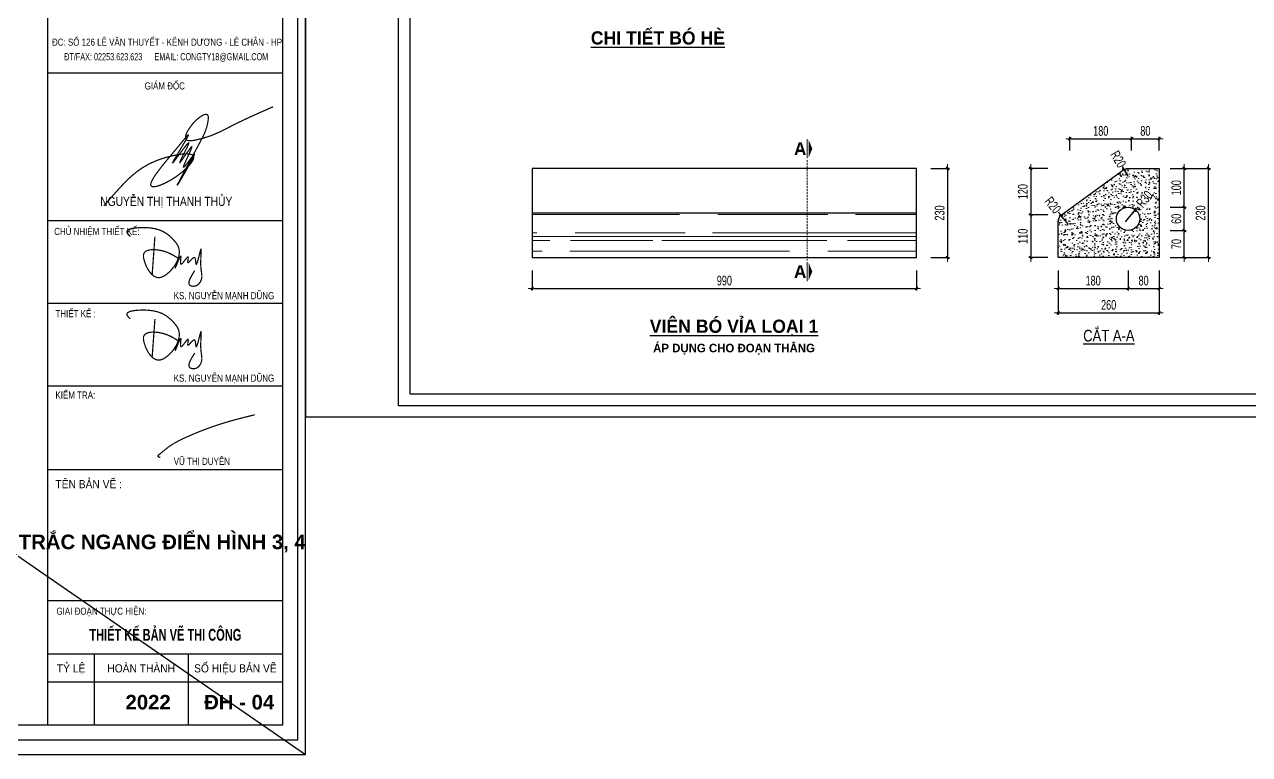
# Model space of a CAD drawing. Header units: millimetres. Extents: x -102634 to -64833, y 11643 to 27305.
# Drawn here: x -83082 to -76770, y 19767 to 23529 of the extents above; entities that cross this region are included whole.
import ezdxf
from ezdxf.enums import TextEntityAlignment as Align

# ---------------------------------------------------------------- set-up
doc = ezdxf.new("R2010")
doc.units = ezdxf.units.MM
doc.header["$MEASUREMENT"] = 0
doc.linetypes.add('HIDDEN', pattern=[0.375, 0.25, -0.125])
for name, color, linetype in [('BT7-THAY', 7, 'Continuous'), ('ENTTNTHIETKE1', 2, 'Continuous'), ('GHICHU', 7, 'Continuous'), ('KHUNGTEN', 5, 'Continuous'), ('T.bao', 6, 'Continuous'), ('thep', 2, 'Continuous'), ('TXT', 5, 'Continuous')]:
    doc.layers.add(name, color=color, linetype=linetype)
for name, color, linetype, lineweight in [('ISO', 153, 'Continuous', 13), ('LC Dim', 8, 'Continuous', 18), ('LC Hatch', 252, 'Continuous', 9), ('LC ISO', 153, 'Continuous', 13), ('LC Khac', 4, 'Continuous', 9), ('LC MANH DUT', 35, 'HIDDEN', 5), ('LC Net dam 1', 30, 'Continuous', 30), ('LC Net manh', 239, 'Continuous', 5), ('LC Text2', 7, 'Continuous', 25), ('net thay', 2, 'Continuous', 25)]:
    doc.layers.add(name, color=color, linetype=linetype, lineweight=lineweight)
doc.layers.add('KCS_Plotter', color=11, linetype='Continuous', plot=False)
doc.styles.add('HOATBIF', font='hoatbif.shx', dxfattribs={"width": 0.7})
doc.styles.add('LC 1', font='')
doc.styles.add('style1', font='')
doc.styles.add('T2', font='', dxfattribs={"width": 0.8})
doc.styles.add('THANG2', font='')
doc.styles.add('VnAvantH-B', font='')
doc.styles.get('LC 1').set_extended_font_data('.VnAvantH', bold=True)
doc.styles.get('style1').set_extended_font_data('.VnAvantH')
doc.styles.get('T2').set_extended_font_data('.VnArialH')
doc.styles.get('THANG2').set_extended_font_data('.VnHelvetInsH', bold=True)
doc.styles.get('VnAvantH-B').set_extended_font_data('.VnAvantH', bold=True)
doc.dimstyles.new('1-100(1-25)', dxfattribs={"dimscale": 25, "dimtxt": 2.5, "dimasz": 0.35, "dimexe": 0.5, "dimexo": 0, "dimgap": 0.8, "dimtad": 1, "dimdec": 0, "dimzin": 0, "dimdsep": 46, "dimtxsty": 'HOATBIF', "dimblk1": 'DOT', "dimblk2": 'DOT', "dimsah": 1, "dimcen": -1, "dimdle": 1, "dimclrd": 256, "dimclre": 256, "dimclrt": 4, "dimadec": 3, "dimazin": 2, "dimtfac": 0.333333, "dimtdec": 0, "dimtix": 1, "dimtmove": 2, "dimatfit": 3, "dimldrblk": 'DOT', "dimfxl": 1, "dimtvp": 0.833333, "dimtolj": 1, "dimtzin": 0, "dimarcsym": 0})

# ---------------------------------------------------------------- blocks, each defined once
blk = doc.blocks.new('DOT')
at = {"layer": 'LC Dim'}
blk.add_line((-3, 0), (3, 0), dxfattribs=at)
at = {"layer": 'LC Dim', "color": 4}
blk.add_line((-1, -1), (1, 1), dxfattribs=at)
blk.add_lwpolyline([(0.5, 1), (-1, -0.5), (-0.5, -1), (1, 0.5)], close=True, dxfattribs=at)
blk = doc.blocks.new('*D30')
at = {"layer": 'Defpoints', "color": 0, "transparency": 16777216}
for p in [(-78411.3, 22787.4), (-78411.3, 22327.5), (-78325.4, 22327.5)]:
    blk.add_point(p, dxfattribs=at)
at = {"layer": 'LC Dim', "lineweight": -2, "transparency": 16777216}
for p, q in [((-78411.3, 22787.4), (-78315.4, 22787.4)), ((-78325.4, 22780.4), (-78325.4, 22334.5)), ((-78411.3, 22327.5), (-78315.4, 22327.5))]:
    blk.add_line(p, q, dxfattribs=at)
at = {"layer": 'LC Dim', "lineweight": -2, "transparency": 16777216, "xscale": 7, "yscale": 7, "zscale": 7}
for p, rotation in [((-78325.4, 22787.4), 90), ((-78325.4, 22327.5), 270)]:
    blk.add_blockref('DOT', p, dxfattribs=dict(at, rotation=rotation))
at = {"layer": 'LC Dim', "color": 4, "transparency": 16777216, "insert": (-78366.4, 22557.4), "char_height": 50, "attachment_point": 5, "rotation": 90, "style": 'HOATBIF'}
blk.add_mtext('\\A1;230', dxfattribs=at)
blk = doc.blocks.new('_Dot')
at = {"color": 0, "linetype": 'ByBlock', "lineweight": -2}
blk.add_line((-0.5, 0), (-1, 0), dxfattribs=at)
at = {"color": 0, "linetype": 'ByBlock', "const_width": 0.5}
blk.add_lwpolyline([(-0.25, 0, 1), (0.25, 0, 1)], format="xyb", close=True, dxfattribs=at)
blk = doc.blocks.new('*D31')
at = {"layer": 'Defpoints', "color": 0, "transparency": 16777216}
for p in [(-80465.7, 22260.6), (-78485.7, 22260.6), (-78485.7, 22167.8)]:
    blk.add_point(p, dxfattribs=at)
at = {"layer": 'LC Dim', "lineweight": -2, "transparency": 16777216}
for p, q in [((-80465.7, 22260.6), (-80465.7, 22157.8)), ((-78485.7, 22260.6), (-78485.7, 22157.8)), ((-80458.7, 22167.8), (-78492.7, 22167.8))]:
    blk.add_line(p, q, dxfattribs=at)
at = {"layer": 'LC Dim', "lineweight": -2, "transparency": 16777216, "xscale": 7, "yscale": 7, "zscale": 7, "rotation": 180}
blk.add_blockref('DOT', (-80465.7, 22167.8), dxfattribs=at)
at = {"layer": 'LC Dim', "lineweight": -2, "transparency": 16777216, "xscale": 7, "yscale": 7, "zscale": 7}
blk.add_blockref('DOT', (-78485.7, 22167.8), dxfattribs=at)
at = {"layer": 'LC Dim', "color": 4, "transparency": 16777216, "insert": (-79475.7, 22208.8), "char_height": 50, "attachment_point": 5, "style": 'HOATBIF'}
blk.add_mtext('\\A1;990', dxfattribs=at)
blk = doc.blocks.new('*D32')
at = {"layer": 'Defpoints', "color": 0, "transparency": 16777216}
for p in [(-77377.3, 22939), (-77695.7, 22879.2), (-77377.3, 22879.2)]:
    blk.add_point(p, dxfattribs=at)
at = {"layer": 'LC Dim', "lineweight": -2, "transparency": 16777216}
for p, q in [((-77695.7, 22879.2), (-77695.7, 22949)), ((-77688.7, 22939), (-77384.3, 22939)), ((-77377.3, 22879.2), (-77377.3, 22949))]:
    blk.add_line(p, q, dxfattribs=at)
at = {"layer": 'LC Dim', "lineweight": -2, "transparency": 16777216, "xscale": 7, "yscale": 7, "zscale": 7, "rotation": 180}
blk.add_blockref('DOT', (-77695.7, 22939), dxfattribs=at)
at = {"layer": 'LC Dim', "lineweight": -2, "transparency": 16777216, "xscale": 7, "yscale": 7, "zscale": 7}
blk.add_blockref('DOT', (-77377.3, 22939), dxfattribs=at)
at = {"layer": 'LC Dim', "color": 4, "transparency": 16777216, "insert": (-77536.5, 22980), "char_height": 50, "attachment_point": 5, "style": 'HOATBIF'}
blk.add_mtext('\\A1;180', dxfattribs=at)
blk = doc.blocks.new('*D33')
at = {"layer": 'Defpoints', "color": 0, "transparency": 16777216}
for p in [(-77235.8, 22939), (-77377.3, 22879.2), (-77235.8, 22879.2)]:
    blk.add_point(p, dxfattribs=at)
at = {"layer": 'LC Dim', "lineweight": -2, "transparency": 16777216}
for p, q in [((-77377.3, 22879.2), (-77377.3, 22949)), ((-77370.3, 22939), (-77242.8, 22939)), ((-77235.8, 22879.2), (-77235.8, 22949))]:
    blk.add_line(p, q, dxfattribs=at)
at = {"layer": 'LC Dim', "lineweight": -2, "transparency": 16777216, "xscale": 7, "yscale": 7, "zscale": 7, "rotation": 180}
blk.add_blockref('DOT', (-77377.3, 22939), dxfattribs=at)
at = {"layer": 'LC Dim', "lineweight": -2, "transparency": 16777216, "xscale": 7, "yscale": 7, "zscale": 7}
blk.add_blockref('DOT', (-77235.8, 22939), dxfattribs=at)
at = {"layer": 'LC Dim', "color": 4, "transparency": 16777216, "insert": (-77306.6, 22980), "char_height": 50, "attachment_point": 5, "style": 'HOATBIF'}
blk.add_mtext('\\A1;80', dxfattribs=at)
blk = doc.blocks.new('*D34')
at = {"layer": 'Defpoints', "color": 0, "transparency": 16777216}
for p in [(-77755.8, 22260.5), (-77395.8, 22260.5), (-77395.8, 22167.7)]:
    blk.add_point(p, dxfattribs=at)
at = {"layer": 'LC Dim', "lineweight": -2, "transparency": 16777216}
for p, q in [((-77755.8, 22260.5), (-77755.8, 22157.7)), ((-77395.8, 22260.5), (-77395.8, 22157.7)), ((-77748.8, 22167.7), (-77402.8, 22167.7))]:
    blk.add_line(p, q, dxfattribs=at)
at = {"layer": 'LC Dim', "lineweight": -2, "transparency": 16777216, "xscale": 7, "yscale": 7, "zscale": 7, "rotation": 180}
blk.add_blockref('DOT', (-77755.8, 22167.7), dxfattribs=at)
at = {"layer": 'LC Dim', "lineweight": -2, "transparency": 16777216, "xscale": 7, "yscale": 7, "zscale": 7}
blk.add_blockref('DOT', (-77395.8, 22167.7), dxfattribs=at)
at = {"layer": 'LC Dim', "color": 4, "transparency": 16777216, "insert": (-77575.8, 22208.7), "char_height": 50, "attachment_point": 5, "style": 'HOATBIF'}
blk.add_mtext('\\A1;180', dxfattribs=at)
blk = doc.blocks.new('*D35')
at = {"layer": 'Defpoints', "color": 0, "transparency": 16777216}
for p in [(-77395.8, 22260.5), (-77235.8, 22260.5), (-77235.8, 22167.7)]:
    blk.add_point(p, dxfattribs=at)
at = {"layer": 'LC Dim', "lineweight": -2, "transparency": 16777216}
for p, q in [((-77395.8, 22260.5), (-77395.8, 22157.7)), ((-77235.8, 22260.5), (-77235.8, 22157.7)), ((-77388.8, 22167.7), (-77242.8, 22167.7))]:
    blk.add_line(p, q, dxfattribs=at)
at = {"layer": 'LC Dim', "lineweight": -2, "transparency": 16777216, "xscale": 7, "yscale": 7, "zscale": 7, "rotation": 180}
blk.add_blockref('DOT', (-77395.8, 22167.7), dxfattribs=at)
at = {"layer": 'LC Dim', "lineweight": -2, "transparency": 16777216, "xscale": 7, "yscale": 7, "zscale": 7}
blk.add_blockref('DOT', (-77235.8, 22167.7), dxfattribs=at)
at = {"layer": 'LC Dim', "color": 4, "transparency": 16777216, "insert": (-77315.8, 22208.7), "char_height": 50, "attachment_point": 5, "style": 'HOATBIF'}
blk.add_mtext('\\A1;80', dxfattribs=at)
blk = doc.blocks.new('*D36')
at = {"layer": 'Defpoints', "color": 0, "transparency": 16777216}
for p in [(-77755.8, 22260.5), (-77235.8, 22260.5), (-77235.8, 22042.7)]:
    blk.add_point(p, dxfattribs=at)
at = {"layer": 'LC Dim', "lineweight": -2, "transparency": 16777216}
for p, q in [((-77755.8, 22260.5), (-77755.8, 22032.7)), ((-77235.8, 22260.5), (-77235.8, 22032.7)), ((-77748.8, 22042.7), (-77242.8, 22042.7))]:
    blk.add_line(p, q, dxfattribs=at)
at = {"layer": 'LC Dim', "lineweight": -2, "transparency": 16777216, "xscale": 7, "yscale": 7, "zscale": 7, "rotation": 180}
blk.add_blockref('DOT', (-77755.8, 22042.7), dxfattribs=at)
at = {"layer": 'LC Dim', "lineweight": -2, "transparency": 16777216, "xscale": 7, "yscale": 7, "zscale": 7}
blk.add_blockref('DOT', (-77235.8, 22042.7), dxfattribs=at)
at = {"layer": 'LC Dim', "color": 4, "transparency": 16777216, "insert": (-77495.8, 22083.7), "char_height": 50, "attachment_point": 5, "style": 'HOATBIF'}
blk.add_mtext('\\A1;260', dxfattribs=at)
blk = doc.blocks.new('*D22')
at = {"layer": 'Defpoints', "color": 0, "transparency": 16777216}
for p in [(-77809.4, 22787.4), (-77897, 22547.4), (-77809.4, 22547.4)]:
    blk.add_point(p, dxfattribs=at)
at = {"layer": 'LC Dim', "lineweight": -2, "transparency": 16777216}
for p, q in [((-77809.4, 22787.4), (-77907, 22787.4)), ((-77897, 22780.4), (-77897, 22554.4)), ((-77809.4, 22547.4), (-77907, 22547.4))]:
    blk.add_line(p, q, dxfattribs=at)
at = {"layer": 'LC Dim', "lineweight": -2, "transparency": 16777216, "xscale": 7, "yscale": 7, "zscale": 7}
for p, rotation in [((-77897, 22787.4), 90), ((-77897, 22547.4), 270)]:
    blk.add_blockref('DOT', p, dxfattribs=dict(at, rotation=rotation))
at = {"layer": 'LC Dim', "color": 4, "transparency": 16777216, "insert": (-77938, 22667.4), "char_height": 50, "attachment_point": 5, "rotation": 90, "style": 'HOATBIF'}
blk.add_mtext('\\A1;120', dxfattribs=at)
blk = doc.blocks.new('*D23')
at = {"layer": 'Defpoints', "color": 0, "transparency": 16777216}
for p in [(-77809.4, 22547.4), (-77897, 22327.4), (-77809.4, 22327.4)]:
    blk.add_point(p, dxfattribs=at)
at = {"layer": 'LC Dim', "lineweight": -2, "transparency": 16777216}
for p, q in [((-77809.4, 22547.4), (-77907, 22547.4)), ((-77897, 22540.4), (-77897, 22334.4)), ((-77809.4, 22327.4), (-77907, 22327.4))]:
    blk.add_line(p, q, dxfattribs=at)
at = {"layer": 'LC Dim', "lineweight": -2, "transparency": 16777216, "xscale": 7, "yscale": 7, "zscale": 7}
for p, rotation in [((-77897, 22547.4), 90), ((-77897, 22327.4), 270)]:
    blk.add_blockref('DOT', p, dxfattribs=dict(at, rotation=rotation))
at = {"layer": 'LC Dim', "color": 4, "transparency": 16777216, "insert": (-77938, 22437.4), "char_height": 50, "attachment_point": 5, "rotation": 90, "style": 'HOATBIF'}
blk.add_mtext('\\A1;110', dxfattribs=at)
blk = doc.blocks.new('*D24')
at = {"layer": 'Defpoints', "color": 0, "transparency": 16777216}
for p in [(-77740.9, 22545.3), (-77715.8, 22514.1)]:
    blk.add_point(p, dxfattribs=at)
at = {"layer": 'LC Dim', "lineweight": -2, "transparency": 16777216}
blk.add_line((-77703.2, 22498.6), (-77736.5, 22539.8), dxfattribs=at)
at = {"layer": 'LC Dim', "lineweight": -2, "transparency": 16777216, "xscale": 7, "yscale": 7, "zscale": 7, "rotation": 128.8420256462776}
blk.add_blockref('DOT', (-77740.9, 22545.3), dxfattribs=at)
at = {"layer": 'LC Dim', "color": 4, "transparency": 16777216, "insert": (-77783.2, 22597.9), "char_height": 50, "attachment_point": 5, "rotation": 308.84203, "style": 'HOATBIF'}
blk.add_mtext('\\A1;R20', dxfattribs=at)
blk = doc.blocks.new('*D25')
at = {"layer": 'Defpoints', "color": 0, "transparency": 16777216}
for p in [(-77415.9, 22782), (-77395.9, 22747.4)]:
    blk.add_point(p, dxfattribs=at)
at = {"layer": 'LC Dim', "lineweight": -2, "transparency": 16777216}
for p, q in [((-77419.4, 22788.1), (-77422.9, 22794.2)), ((-77395.9, 22747.4), (-77415.9, 22782))]:
    blk.add_line(p, q, dxfattribs=at)
at = {"layer": 'LC Dim', "lineweight": -2, "transparency": 16777216, "xscale": 7, "yscale": 7, "zscale": 7, "rotation": 300.0361721300335}
blk.add_blockref('DOT', (-77415.9, 22782), dxfattribs=at)
at = {"layer": 'LC Dim', "color": 4, "transparency": 16777216, "insert": (-77446.3, 22834.6), "char_height": 50, "attachment_point": 5, "rotation": 300.03617, "style": 'HOATBIF'}
blk.add_mtext('\\A1;R20', dxfattribs=at)
blk = doc.blocks.new('*D26')
at = {"layer": 'Defpoints', "color": 0, "transparency": 16777216}
for p in [(-77178.9, 22467.4), (-77106, 22467.4), (-77178.9, 22327.4)]:
    blk.add_point(p, dxfattribs=at)
at = {"layer": 'LC Dim', "lineweight": -2, "transparency": 16777216}
for p, q in [((-77178.9, 22467.4), (-77096, 22467.4)), ((-77106, 22334.4), (-77106, 22460.4)), ((-77178.9, 22327.4), (-77096, 22327.4))]:
    blk.add_line(p, q, dxfattribs=at)
at = {"layer": 'LC Dim', "lineweight": -2, "transparency": 16777216, "xscale": 7, "yscale": 7, "zscale": 7}
for p, rotation in [((-77106, 22467.4), 90), ((-77106, 22327.4), 270)]:
    blk.add_blockref('DOT', p, dxfattribs=dict(at, rotation=rotation))
at = {"layer": 'LC Dim', "color": 4, "transparency": 16777216, "insert": (-77147, 22397.4), "char_height": 50, "attachment_point": 5, "rotation": 90, "style": 'HOATBIF'}
blk.add_mtext('\\A1;70', dxfattribs=at)
blk = doc.blocks.new('*D27')
at = {"layer": 'Defpoints', "color": 0, "transparency": 16777216}
for p in [(-77178.9, 22587.4), (-77106, 22587.4), (-77178.9, 22467.4)]:
    blk.add_point(p, dxfattribs=at)
at = {"layer": 'LC Dim', "lineweight": -2, "transparency": 16777216}
for p, q in [((-77178.9, 22587.4), (-77096, 22587.4)), ((-77106, 22474.4), (-77106, 22580.4)), ((-77178.9, 22467.4), (-77096, 22467.4))]:
    blk.add_line(p, q, dxfattribs=at)
at = {"layer": 'LC Dim', "lineweight": -2, "transparency": 16777216, "xscale": 7, "yscale": 7, "zscale": 7}
for p, rotation in [((-77106, 22587.4), 90), ((-77106, 22467.4), 270)]:
    blk.add_blockref('DOT', p, dxfattribs=dict(at, rotation=rotation))
at = {"layer": 'LC Dim', "color": 4, "transparency": 16777216, "insert": (-77147, 22527.4), "char_height": 50, "attachment_point": 5, "rotation": 90, "style": 'HOATBIF'}
blk.add_mtext('\\A1;60', dxfattribs=at)
blk = doc.blocks.new('*D28')
at = {"layer": 'Defpoints', "color": 0, "transparency": 16777216}
for p in [(-77178.9, 22787.4), (-77106, 22787.4), (-77178.9, 22587.4)]:
    blk.add_point(p, dxfattribs=at)
at = {"layer": 'LC Dim', "lineweight": -2, "transparency": 16777216}
for p, q in [((-77178.9, 22787.4), (-77096, 22787.4)), ((-77106, 22594.4), (-77106, 22780.4)), ((-77178.9, 22587.4), (-77096, 22587.4))]:
    blk.add_line(p, q, dxfattribs=at)
at = {"layer": 'LC Dim', "lineweight": -2, "transparency": 16777216, "xscale": 7, "yscale": 7, "zscale": 7}
for p, rotation in [((-77106, 22787.4), 90), ((-77106, 22587.4), 270)]:
    blk.add_blockref('DOT', p, dxfattribs=dict(at, rotation=rotation))
at = {"layer": 'LC Dim', "color": 4, "transparency": 16777216, "insert": (-77147, 22687.4), "char_height": 50, "attachment_point": 5, "rotation": 90, "style": 'HOATBIF'}
blk.add_mtext('\\A1;100', dxfattribs=at)
blk = doc.blocks.new('*D29')
at = {"layer": 'Defpoints', "color": 0, "transparency": 16777216}
for p in [(-77357.4, 22573.5), (-77395.8, 22527.4)]:
    blk.add_point(p, dxfattribs=at)
at = {"layer": 'LC Dim', "lineweight": -2, "transparency": 16777216}
blk.add_line((-77408.6, 22512), (-77361.9, 22568.2), dxfattribs=at)
at = {"layer": 'LC Dim', "lineweight": -2, "transparency": 16777216, "xscale": 7.000000000000001, "yscale": 7.000000000000001, "zscale": 7.000000000000001, "rotation": 50.24277308274924}
blk.add_blockref('DOT', (-77357.4, 22573.5), dxfattribs=at)
at = {"layer": 'LC Dim', "color": 4, "transparency": 16777216, "insert": (-77311.3, 22629), "char_height": 50, "attachment_point": 5, "rotation": 50.24277, "style": 'HOATBIF'}
blk.add_mtext('\\A1;R30', dxfattribs=at)
blk = doc.blocks.new('*D37')
at = {"layer": 'Defpoints', "color": 0, "transparency": 16777216}
for p in [(-77178.9, 22787.4), (-76981, 22787.4), (-77178.9, 22327.4)]:
    blk.add_point(p, dxfattribs=at)
at = {"layer": 'LC Dim', "lineweight": -2, "transparency": 16777216}
for p, q in [((-77178.9, 22787.4), (-76971, 22787.4)), ((-76981, 22334.4), (-76981, 22780.4)), ((-77178.9, 22327.4), (-76971, 22327.4))]:
    blk.add_line(p, q, dxfattribs=at)
at = {"layer": 'LC Dim', "lineweight": -2, "transparency": 16777216, "xscale": 7, "yscale": 7, "zscale": 7}
for p, rotation in [((-76981, 22787.4), 90), ((-76981, 22327.4), 270)]:
    blk.add_blockref('DOT', p, dxfattribs=dict(at, rotation=rotation))
at = {"layer": 'LC Dim', "color": 4, "transparency": 16777216, "insert": (-77022, 22557.4), "char_height": 50, "attachment_point": 5, "rotation": 90, "style": 'HOATBIF'}
blk.add_mtext('\\A1;230', dxfattribs=at)
blk = doc.blocks.new('*U38')
at = {"layer": 'LC Khac', "color": 1, "ltscale": 2}
for p, q in [((0, 485), (0, 0)), ((0, -2681), (0, -3166))]:
    blk.add_line(p, q, dxfattribs=at)
for points in [[(134, 243, 0, 471, 0), (37, 243, 275, 275, 0)], [(134, -2923, 0, 471, 0), (37, -2923, 275, 275, 0)]]:
    blk.add_lwpolyline(points, format="xyseb", dxfattribs=at)
at = {"layer": 'LC MANH DUT', "ltscale": 200}
blk.add_line((0, -49), (0, -2637), dxfattribs=at)
at = {"ltscale": 2, "style": 'LC 1'}
for p in [(-179, 243), (-179, -2923)]:
    blk.add_attdef('LC', text='', height=330, dxfattribs=at).set_placement(p, align=Align.MIDDLE_CENTER)
blk = doc.blocks.new('chu ki Miss Duyen')
at = {"layer": 'ISO', "ltscale": 2, "const_width": 40}
blk.add_lwpolyline([(843, 225), (838, 225), (836, 225), (834, 225), (832, 225), (830, 226), (828, 226), (827, 226), (826, 226), (825, 226), (824, 226), (823, 226), (821, 226), (820, 227), (819, 227), (818, 227), (817, 227), (816, 227), (815, 227), (814, 227), (813, 228), (812, 228), (810, 228), (809, 228), (808, 228), (807, 229), (806, 229), (805, 229), (804, 229), (803, 230), (801, 230), (800, 230), (799, 230), (798, 231), (797, 231), (795, 231), (794, 232), (793, 232), (792, 232), (791, 233), (789, 233), (788, 233), (787, 234), (786, 234), (785, 235), (783, 235), (782, 235), (781, 236), (780, 236), (779, 237), (778, 237), (777, 238), (776, 238), (776, 238), (775, 238), (775, 239), (774, 239), (774, 239), (773, 239), (773, 240), (772, 240), (771, 240), (771, 240), (770, 241), (770, 241), (769, 241), (769, 242), (768, 242), (768, 242), (767, 242), (767, 243), (766, 243), (766, 243), (765, 244), (765, 244), (765, 244), (764, 245), (764, 245), (763, 245), (763, 246), (762, 246), (762, 246), (762, 247), (761, 247), (761, 247), (760, 248), (760, 248), (760, 248), (759, 249), (759, 249), (759, 249), (758, 250), (758, 250), (758, 250), (758, 251), (757, 251), (757, 251), (757, 252), (756, 252), (756, 253), (756, 253), (756, 253), (756, 254), (755, 254), (755, 255), (755, 255), (755, 255), (755, 256), (755, 256), (754, 257), (754, 257), (754, 257), (754, 258), (754, 258), (754, 259), (754, 259), (754, 260), (754, 260), (754, 260), (754, 261), (754, 261), (754, 262), (754, 262), (754, 263), (754, 263), (754, 263), (754, 264), (754, 264), (754, 265), (754, 265), (754, 266), (754, 266), (754, 267), (754, 267), (755, 268), (755, 268), (755, 269), (755, 269), (755, 270), (755, 270), (755, 270), (756, 271), (756, 271), (756, 272), (756, 272), (756, 273), (757, 273), (757, 274), (757, 274), (757, 275), (758, 275), (758, 276), (758, 276), (758, 277), (759, 277), (759, 278), (759, 278), (759, 279), (760, 279), (760, 280), (760, 280), (761, 281), (761, 281), (761, 282), (762, 282), (762, 283), (762, 283), (763, 284), (763, 284), (763, 285), (764, 285), (764, 286), (764, 286), (765, 287), (766, 288), (767, 289), (767, 290), (768, 291), (769, 293), (770, 294), (771, 295), (771, 296), (772, 297), (773, 298), (774, 299), (775, 300), (776, 301), (777, 302), (778, 303), (778, 304), (780, 306), (781, 307), (782, 308), (783, 309), (784, 310), (785, 311), (786, 312), (786, 312), (787, 313), (788, 314), (789, 315), (790, 316), (791, 317), (792, 318), (792, 319), (793, 320), (794, 321), (795, 322), (796, 323), (797, 324), (797, 324), (798, 325), (799, 326), (800, 327), (801, 328), (801, 329), (802, 330), (803, 330), (804, 331), (805, 332), (805, 333), (806, 334), (807, 335), (808, 336), (808, 336), (809, 337), (810, 338), (811, 339), (811, 340), (812, 340), (813, 341), (814, 343), (816, 344), (817, 346), (819, 348), (820, 349), (822, 351), (823, 352), (824, 354), (826, 355), (827, 357), (829, 358), (830, 360), (831, 361), (834, 364), (840, 370), (842, 372), (845, 376), (848, 379), (851, 382), (853, 386), (856, 389), (859, 392), (862, 395), (865, 398), (867, 401), (870, 404), (873, 407), (876, 411), (879, 414), (882, 417), (885, 420), (887, 423), (890, 427), (893, 430), (896, 433), (899, 436), (902, 440), (905, 443), (908, 446), (911, 449), (914, 453), (917, 456), (920, 459), (923, 462), (926, 466), (928, 469), (931, 472), (934, 476), (937, 479), (940, 482), (943, 486), (946, 489), (949, 492), (953, 495), (956, 499), (959, 502), (962, 505), (965, 509), (968, 512), (971, 515), (974, 519), (977, 522), (980, 525), (983, 529), (986, 532), (989, 535), (992, 538), (996, 542), (999, 545), (1002, 548), (1005, 552), (1008, 555), (1011, 558), (1014, 561), (1017, 565), (1021, 568), (1024, 571), (1027, 574), (1030, 578), (1033, 581), (1036, 584), (1040, 587), (1043, 591), (1046, 594), (1049, 596), (1052, 600), (1056, 603), (1059, 606), (1062, 610), (1065, 613), (1069, 616), (1072, 619), (1075, 622), (1078, 625), (1082, 628), (1085, 631), (1088, 634), (1091, 637), (1095, 640), (1098, 643), (1101, 646), (1105, 649), (1108, 652), (1111, 655), (1114, 658), (1118, 661), (1121, 664), (1124, 667), (1128, 670), (1131, 673), (1134, 676), (1138, 679), (1141, 682), (1144, 685), (1148, 688), (1151, 691), (1154, 694), (1158, 697), (1161, 700), (1165, 702), (1168, 705), (1171, 708), (1175, 711), (1178, 714), (1182, 717), (1185, 720), (1188, 722), (1192, 725), (1195, 728), (1199, 731), (1202, 734), (1205, 736), (1209, 739), (1212, 742), (1216, 745), (1219, 747), (1223, 750), (1226, 753), (1229, 756), (1233, 758), (1236, 761), (1240, 764), (1243, 767), (1247, 769), (1250, 772), (1254, 775), (1257, 777), (1261, 780), (1264, 783), (1268, 785), (1271, 788), (1275, 791), (1278, 793), (1282, 796), (1285, 799), (1289, 801), (1292, 804), (1296, 807), (1299, 809), (1303, 812), (1306, 815), (1310, 817), (1313, 820), (1317, 822), (1320, 825), (1324, 828), (1327, 830), (1331, 833), (1335, 835), (1338, 838), (1342, 840), (1345, 843), (1349, 846), (1352, 848), (1356, 851), (1360, 853), (1363, 856), (1367, 858), (1370, 861), (1374, 863), (1377, 866), (1381, 868), (1385, 871), (1392, 876), (1399, 881), (1406, 886), (1413, 891), (1421, 896), (1428, 901), (1435, 906), (1442, 911), (1447, 915), (1457, 921), (1464, 926), (1471, 931), (1479, 936), (1486, 941), (1493, 946), (1501, 950), (1508, 955), (1515, 960), (1523, 965), (1530, 970), (1537, 975), (1545, 980), (1552, 984), (1559, 989), (1567, 994), (1574, 999), (1582, 1004), (1589, 1008), (1596, 1013), (1604, 1018), (1611, 1023), (1619, 1028), (1626, 1032), (1634, 1037), (1641, 1042), (1648, 1046), (1656, 1051), (1663, 1056), (1671, 1061), (1678, 1065), (1686, 1070), (1693, 1075), (1701, 1079), (1708, 1084), (1716, 1089), (1723, 1093), (1731, 1098), (1738, 1103), (1746, 1107), (1753, 1112), (1761, 1116), (1769, 1121), (1776, 1126), (1784, 1130), (1791, 1135), (1799, 1139), (1806, 1144), (1814, 1148), (1822, 1153), (1829, 1158), (1837, 1162), (1844, 1167), (1852, 1171), (1860, 1176), (1867, 1180), (1875, 1185), (1882, 1189), (1890, 1194), (1898, 1198), (1905, 1203), (1913, 1207), (1921, 1212), (1928, 1216), (1936, 1220), (1943, 1225), (1951, 1229), (1959, 1234), (1964, 1237), (1974, 1243), (1982, 1247), (1989, 1251), (1997, 1256), (2005, 1260), (2012, 1265), (2020, 1269), (2028, 1273), (2036, 1278), (2043, 1282), (2051, 1286), (2059, 1291), (2066, 1295), (2074, 1299), (2082, 1304), (2089, 1308), (2097, 1312), (2105, 1317), (2113, 1321), (2120, 1325), (2128, 1330), (2136, 1334), (2144, 1338), (2151, 1342), (2159, 1347), (2167, 1351), (2175, 1355), (2182, 1359), (2190, 1364), (2198, 1368), (2206, 1372), (2213, 1376), (2221, 1381), (2229, 1385), (2237, 1389), (2244, 1393), (2252, 1397), (2260, 1402), (2268, 1406), (2276, 1410), (2283, 1414), (2291, 1418), (2299, 1422), (2307, 1426), (2315, 1431), (2322, 1435), (2330, 1439), (2338, 1443), (2346, 1447), (2354, 1451), (2361, 1455), (2369, 1459), (2377, 1464), (2385, 1468), (2393, 1472), (2401, 1476), (2408, 1480), (2416, 1484), (2424, 1488), (2432, 1492), (2440, 1496), (2448, 1500), (2456, 1504), (2463, 1508), (2471, 1512), (2479, 1516), (2487, 1520), (2495, 1524), (2503, 1528), (2511, 1532), (2519, 1536), (2526, 1540), (2534, 1544), (2542, 1548), (2550, 1552), (2558, 1556), (2566, 1560), (2574, 1564), (2582, 1568), (2590, 1572), (2598, 1575), (2606, 1579), (2613, 1583), (2621, 1587), (2629, 1591), (2637, 1595), (2645, 1599), (2653, 1603), (2661, 1607), (2669, 1610), (2677, 1614), (2685, 1618), (2693, 1622), (2701, 1626), (2709, 1630), (2717, 1633), (2725, 1637), (2733, 1641), (2741, 1645), (2749, 1649), (2756, 1652), (2764, 1656), (2772, 1660), (2780, 1664), (2788, 1668), (2796, 1671), (2804, 1675), (2812, 1679), (2820, 1683), (2828, 1686), (2836, 1690), (2844, 1694), (2852, 1698), (2860, 1701), (2868, 1705), (2876, 1709), (2884, 1712), (2892, 1716), (2900, 1720), (2908, 1723), (2916, 1727), (2925, 1731), (2933, 1734), (2941, 1738), (2949, 1742), (2957, 1745), (2965, 1749), (2973, 1753), (2981, 1756), (2989, 1760), (2997, 1763), (3005, 1767), (3013, 1771), (3021, 1774), (3029, 1778), (3037, 1781), (3045, 1785), (3053, 1789), (3061, 1792), (3069, 1796), (3078, 1799), (3086, 1803), (3094, 1806), (3102, 1810), (3110, 1813), (3118, 1817), (3126, 1820), (3134, 1824), (3142, 1827), (3150, 1831), (3156, 1833), (3167, 1838), (3175, 1841), (3183, 1845), (3191, 1848), (3199, 1852), (3207, 1855), (3215, 1859), (3223, 1862), (3232, 1866), (3240, 1869), (3248, 1873), (3256, 1876), (3264, 1879), (3272, 1883), (3280, 1886), (3288, 1890), (3297, 1893), (3305, 1896), (3313, 1900), (3321, 1903), (3329, 1907), (3337, 1910), (3345, 1913), (3354, 1917), (3362, 1920), (3370, 1923), (3378, 1927), (3386, 1930), (3394, 1933), (3403, 1937), (3411, 1940), (3419, 1944), (3427, 1947), (3435, 1950), (3452, 1957), (3468, 1963), (3484, 1970), (3501, 1977), (3517, 1983), (3534, 1990), (3550, 1996), (3566, 2003), (3583, 2009), (3599, 2016), (3616, 2022), (3632, 2029), (3648, 2035), (3665, 2042), (3681, 2048), (3698, 2055), (3714, 2061), (3731, 2068), (3747, 2074), (3763, 2081), (3780, 2087), (3796, 2093), (3813, 2100), (3828, 2106)], dxfattribs=at)
blk = doc.blocks.new('nguyen thi thanh thuy')
at = {"layer": 'ISO', "ltscale": 2, "const_width": 40}
blk.add_lwpolyline([(-2685, -1690, -0.006388), (-2178, -1117, -0.008557), (-1977, -905, -0.017087), (-1770, -708, -0.102087), (-833, -161, -0.039833), (-270, -16, -0.020512), (-90, 8, -0.044497), (98, 9, -0.05587), (182, -8, -0.113633), (236, -42, -0.176433), (258, -92, -0.077033), (254, -135, -0.069534), (223, -210, -0.038569), (166, -296, -0.030368), (57, -421, -0.082382), (-675, -942, -0.035158), (-905, -1035, -0.04441), (-1026, -1062, -0.066948), (-1091, -1062, -0.143409), (-1132, -1043, -0.176131), (-1149, -1007, -0.069024), (-1148, -973, -0.059887), (-1131, -911, -0.036714), (-1079, -807, -0.019023), (-1000, -683, -0.011006), (-898, -542, -0.01042), (-645, -222, 0.001355), (-76, 463, -0.031231), (69, 631, -0.180623), (82, 640, -0.602198), (84, 631, -0.055981), (56, 570, -0.010846), (-28, 418, 0.000464), (-371, -161, 0.02324), (-439, -286, 1.627113), (-437, -292, 0.049833), (-397, -245, 0.005496), (-91, 162, -0.011697), (26, 311, -0.051381), (82, 370, -0.288592), (95, 376, -0.379106), (97, 362, -0.040394), (80, 315, -0.015043), (4, 153, 0.026859), (-200, -261, 0.160173), (-204, -278, 0.62441), (-195, -273, 0.034188), (-141, -204, -0.015387), (148, 200, -0.034245), (183, 240, -0.377171), (195, 246, -0.275743), (195, 230, -0.039705), (162, 143, -0.007154), (29, -150, 0.010269), (-53, -335, 0.059207), (-81, -418, 0.494242), (-78, -431, 0.209425), (-61, -421, 0.031522), (-22, -378, 0.012151), (92, -232, -0.015412), (249, -26, -0.066877), (274, -2, -1.012313), (279, -8, -0.055225), (269, -38, -0.019501), (211, -159, -0.008968), (2, -538, -0.00525), (-207, -898, -0.041875), (-284, -1018, -0.365695), (-264, -970, -0.007459), (-39, -543, 0.000828), (491, 447, 0.016244), (598, 659, 0.05881), (711, 1009, 0.039413), (734, 1174, 0.060004), (730, 1242, 0.240646), (692, 1298, 0.134453), (647, 1305, 0.071372), (590, 1291, 0.040684), (523, 1258, 0.056501), (335, 1112, 0.071752), (65, 772, 0.045704), (5, 642, 0.058573), (-12, 565, 0.116475), (-5, 505, 0.165912), (30, 466, 0.096245), (88, 446, 0.048338), (165, 443, 0.036618), (301, 460, 0.062636), (1097, 724, 0.01049), (1469, 913, -0.006081), (1725, 1041, -0.007252), (2275, 1297, -0.003845), (2852, 1552)], format="xyb", dxfattribs=at)
blk = doc.blocks.new('Nguyen Manh Dung')
at = {"layer": 'LC ISO', "const_width": 60}
for points in [[(-1870, 1732), (-1922, 1783), (-1970, 1833), (-2008, 1881), (-2021, 1904), (-2030, 1922), (-2036, 1946), (-2036, 1965), (-2032, 1984), (-2024, 2001), (-2013, 2017), (-1997, 2033), (-1956, 2060), (-1902, 2084), (-1839, 2104), (-1766, 2121), (-1686, 2135), (-1601, 2145), (-1512, 2153), (-1330, 2161), (-1222, 2162), (-1153, 2160), (-1069, 2157), (-989, 2152), (-911, 2144), (-837, 2135), (-695, 2110), (-564, 2078), (-443, 2038), (-329, 1991), (-223, 1936), (-123, 1874), (-29, 1805), (62, 1728), (149, 1645), (256, 1528), (315, 1458), (354, 1407), (390, 1354), (422, 1299), (437, 1269), (469, 1185), (484, 1126), (494, 1065), (499, 1003), (499, 941), (494, 878), (485, 814), (471, 750), (453, 686), (431, 622), (405, 559), (376, 496), (307, 372), (227, 253), (136, 140), (37, 34), (-37, -34), (-125, -106), (-181, -145), (-238, -181), (-295, -210), (-353, -234), (-410, -250), (-483, -260), (-523, -259), (-578, -251), (-632, -234), (-684, -211), (-736, -180), (-785, -143), (-833, -100), (-879, -52), (-923, 1), (-965, 58), (-1005, 119), (-1042, 183), (-1077, 249), (-1138, 388), (-1194, 552), (-1208, 601), (-1223, 671), (-1233, 739), (-1236, 803), (-1230, 862), (-1211, 919), (-1186, 959), (-1148, 997), (-1101, 1027), (-1045, 1052), (-983, 1070), (-915, 1083), (-844, 1090), (-769, 1093), (-693, 1092), (-616, 1088), (-517, 1077), (-468, 1069), (-329, 1041), (-199, 1004), (-78, 960), (38, 909), (148, 854), (254, 795), (460, 671)], [(-814, -118), (-802, 50), (-790, 217), (-778, 385), (-765, 552), (-753, 720), (-741, 888), (-729, 1055), (-717, 1223), (-705, 1390), (-693, 1558), (-681, 1725)], [(477, 775), (449, 689), (422, 605), (409, 565), (396, 525), (384, 487), (373, 450), (361, 415), (351, 382), (342, 351), (333, 323), (325, 298), (319, 275), (313, 256), (309, 240), (306, 227), (304, 218), (304, 214), (305, 213), (306, 215), (308, 217), (310, 221), (313, 227), (315, 232), (318, 240), (326, 258), (336, 280), (346, 306), (358, 334), (370, 365), (384, 398), (398, 433), (427, 504), (457, 575), (472, 609), (486, 641), (500, 671), (514, 699), (526, 723), (538, 744), (548, 761), (553, 767), (557, 773), (561, 777), (565, 780), (568, 781), (571, 781), (573, 779), (575, 776), (576, 771), (577, 764), (578, 756), (578, 746), (577, 735), (577, 723), (575, 695), (572, 664), (569, 631), (565, 596), (560, 527), (558, 494), (558, 464), (560, 438), (561, 426), (564, 416), (566, 408), (570, 401), (574, 395), (580, 391), (584, 390), (590, 390), (597, 392), (605, 396), (613, 401), (622, 408), (631, 416), (641, 425), (662, 447), (684, 472), (707, 500), (731, 530), (779, 593), (802, 623), (825, 652), (846, 678), (866, 701), (875, 710), (884, 719), (892, 726), (900, 732), (906, 737), (913, 740), (918, 741), (922, 740), (926, 737), (929, 732), (931, 725), (931, 717), (932, 706), (931, 694), (930, 680), (929, 666), (925, 634), (920, 601), (915, 568), (912, 536), (910, 522), (909, 508), (909, 496), (909, 485), (911, 476), (913, 469), (914, 466), (920, 461), (925, 461), (931, 462), (937, 465), (945, 470), (953, 476), (962, 484), (971, 493), (981, 503), (1003, 526), (1026, 551), (1076, 605), (1101, 632), (1126, 657), (1150, 679), (1162, 688), (1173, 697), (1184, 704), (1195, 709), (1205, 713), (1214, 715), (1223, 715), (1228, 715), (1239, 710), (1246, 704), (1252, 697), (1258, 688), (1263, 677), (1267, 665), (1275, 639), (1281, 609), (1286, 576), (1290, 543), (1293, 510), (1296, 479), (1299, 451), (1302, 426), (1304, 416), (1306, 405), (1308, 399), (1310, 394), (1312, 389), (1315, 387), (1318, 385), (1321, 385), (1324, 387), (1327, 389), (1331, 393), (1334, 399), (1342, 412), (1350, 430), (1359, 452), (1368, 477), (1377, 505), (1386, 536), (1396, 569), (1406, 605), (1426, 679), (1466, 833), (1475, 870), (1485, 906), (1494, 941), (1502, 973), (1510, 1003), (1518, 1031), (1524, 1055), (1531, 1075), (1538, 1095), (1541, 1104), (1545, 1112), (1549, 1116), (1552, 1117), (1554, 1113), (1556, 1106), (1557, 1095), (1558, 1081), (1558, 1065), (1558, 1045), (1557, 1023), (1557, 998), (1556, 971), (1554, 942), (1553, 911), (1552, 878), (1550, 844), (1546, 772), (1543, 696), (1540, 617), (1538, 537), (1537, 458), (1537, 381), (1540, 306), (1541, 276), (1544, 237), (1547, 204), (1550, 173), (1557, 113), (1565, 57), (1573, 5), (1580, -45), (1586, -93), (1590, -139), (1592, -185), (1590, -230), (1584, -276), (1580, -299), (1573, -328), (1568, -347), (1560, -371), (1551, -395), (1540, -419), (1528, -444), (1515, -467), (1501, -491), (1485, -513), (1469, -535), (1451, -556), (1432, -576), (1412, -594), (1390, -611), (1368, -626), (1344, -640), (1320, -652), (1288, -663), (1267, -668), (1239, -673), (1211, -676), (1183, -677), (1155, -676), (1128, -673), (1103, -668), (1079, -662), (1056, -653), (1039, -645), (1019, -632), (1004, -620), (992, -605), (982, -590), (975, -573), (970, -555), (966, -536), (965, -516), (966, -494), (969, -472), (973, -449), (979, -424), (987, -399), (996, -373), (1006, -346), (1018, -319), (1031, -291), (1060, -233), (1093, -172), (1128, -111), (1166, -48), (1246, 81)]]:
    blk.add_lwpolyline(points, dxfattribs=at)
blk = doc.blocks.new('khung vpn')
at = {"layer": 'Defpoints'}
for p, q in [((52498.758, -4195.446), (52498.758, -4235.276)), ((52556.46, -4235.276), (52556.46, -4195.446)), ((52498.758, -4235.276), (52556.46, -4235.276))]:
    blk.add_line(p, q, dxfattribs=at)
at = {"layer": 'KHUNGTEN'}
blk.add_lwpolyline([(52556.243, -4234.885), (52502.048, -4234.885), (52502.048, -4195.662), (52556.243, -4195.662)], close=True, dxfattribs=at)
at = {"layer": 'T.bao'}
for p, q in [((52549.443, -4222.987), (52555.832, -4222.987)), ((52549.443, -4225.241), (52555.832, -4225.241)), ((52549.443, -4227.516), (52555.832, -4227.516)), ((52549.443, -4232.534), (52555.832, -4232.534)), ((52550.703, -4232.534), (52550.703, -4234.474)), ((52553.267, -4232.534), (52553.267, -4234.474)), ((52549.443, -4233.296), (52555.832, -4233.296))]:
    blk.add_line(p, q, dxfattribs=at)
at = {"layer": 'thep'}
for p, q in [((52549.443, -4216.721), (52555.832, -4216.721)), ((52549.443, -4220.741), (52555.832, -4220.741)), ((52549.443, -4231.083), (52555.832, -4231.083))]:
    blk.add_line(p, q, dxfattribs=at)
for points in [[(52555.832, -4234.474), (52502.459, -4234.474), (52502.459, -4196.073), (52555.832, -4196.073)], [(52555.832, -4196.073), (52555.832, -4234.474), (52549.443, -4234.474), (52549.443, -4196.073)]]:
    blk.add_lwpolyline(points, close=True, dxfattribs=at)
at = {"layer": 'TXT', "linetype": 'Continuous'}
blk.add_line((52555.832, -4196.073), (52555.832, -4234.474), dxfattribs=at)
at = {"layer": 'ISO', "xscale": 0.0007999999999999995, "yscale": 0.0007999999999999995, "zscale": 0.0007999999999999995, "rotation": 352.0676215534355}
blk.add_blockref('chu ki Miss Duyen', (52551.816, -4227.273), dxfattribs=at)
at = {"layer": 'LC Net dam 1'}
for name, p, xscale, yscale, zscale in [('nguyen thi thanh thuy', (52553.202, -4218.934), 0.0008320000000000002, 0.0008320000000000002, 0.0008320000000000002), ('Nguyen Manh Dung', (52552.742, -4222.147), 0.0005625000000000002, 0.0005625000000000002, 0.0005625000000000002), ('Nguyen Manh Dung', (52552.742, -4224.392), 0.0005625000000000002, 0.0005625000000000002, 0.0005625000000000002)]:
    blk.add_blockref(name, p, dxfattribs=dict(at, xscale=xscale, yscale=yscale, zscale=zscale))
at = {"layer": 'BT7-THAY', "linetype": 'ByBlock', "style": 'VnAvantH-B', "width": 0.7}
blk.add_text('thiÕt kÕ b¶n vÏ thi c«ng', height=0.32076, dxfattribs=at).set_placement((52552.643, -4232.177), align=Align.CENTER)
at = {"layer": 'TXT', "linetype": 'Continuous'}
for s, height, style, width, p in [('®c: sè 126 lª v¨n thuyÕt - kªnh d\xad¬ng - lª ch©n - hp', 0.19408, 'T2', 0.8, (52552.689, -4215.98)), ('§T/fax: 02253.623.623      Email: Congty18@gmail.com', 0.19408, 'style1', 0.7, (52552.666, -4216.376)), ('nguyÔn thÞ thanh thñy', 0.24954, 'T2', 0.8, (52552.668, -4220.343)), ('giai ®o¹n thùc hiÖn:', 0.19408, 'T2', 0.8, (52550.904, -4231.471)), ('tû lÖ', 0.2218, 'T2', 0.9, (52550.076, -4233.041)), ('sè hiÖu b¶n vÏ', 0.22181, 'T2', 0.9, (52554.55, -4233.041)), ('hoµn thµnh', 0.2218, 'T2', 0.9, (52551.985, -4233.041))]:
    blk.add_text(s, height=height, dxfattribs=dict(at, style=style, width=width)).set_placement(p, align=Align.CENTER)
at = {"layer": 'TXT', "linetype": 'Continuous', "style": 'T2'}
for s, height, width, p in [('gi¸m ®èc', 0.1941, 0.8, (52552.079, -4217.171)), ('chñ nhiÖm thiÕt kÕ:', 0.19408, 0.8, (52549.617, -4221.132)), ('ks. nguyÔn m¹nh dòng', 0.19408, 0.8, (52552.871, -4222.88)), ('thiÕt kÕ :', 0.1941, 0.8, (52549.651, -4223.371)), ('ks. nguyÔn m¹nh dòng', 0.19408, 0.8, (52552.871, -4225.126)), ('kiÓm tra:', 0.1941, 0.8, (52549.651, -4225.587)), ('vò thÞ duyªn', 0.19408, 0.8, (52552.871, -4227.392)), ('tªn b¶n vÏ :', 0.22181, 0.9, (52549.651, -4228.026))]:
    blk.add_text(s, height=height, dxfattribs=dict(at, width=width)).set_placement(p)
blk = doc.blocks.new('TIEUDE2')
at = {"layer": 'LC Text2', "color": 7, "style": 'LC 1'}
blk.add_attdef('%%UTIªU§Ò', text='', height=3.5, dxfattribs=at).set_placement((0, 0), align=Align.BOTTOM_CENTER)
blk.add_attdef('TL', text='', height=2.2, dxfattribs=at).set_placement((0, -1.8), align=Align.TOP_CENTER)

msp = doc.modelspace()

# ---------------------------------------------------------------- hatches: boundary and pattern name
at = {"layer": 'LC Hatch'}
h = msp.add_hatch(dxfattribs=at)
h.set_pattern_fill('AR-CONC', color=256, scale=7.5, style=0)
h.set_pattern_definition([(50, (15057.39, 21489.707), (53.794514, -4.70641), [5.625, -61.875]), (355, (15057.39, 21489.71), (-10.40635, 56.41441), [4.5, -49.5]), (100.4514, (15061.87, 21489.315), (43.388204, 51.707966), [4.780514, -52.58566]), (46.1842, (15057.39, 21504.71), (80.04308, -12.413926), [8.4375, -92.8125]), (96.6356, (15064.06, 21503.67), (70.0997, 73.05884), [7.17077, -78.878475]), (351.1842, (15057.39, 21504.71), (70.099646, 73.058895), [6.75, -74.25]), (21, (15064.89, 21500.957), (44.768029, -30.196417), [5.625, -61.875]), (326, (15064.89, 21500.96), (18.24865, 54.386253), [4.5, -49.5]), (71.4514, (15068.62, 21498.44), (63.016697, 24.189787), [4.780514, -52.58566]), (37.5, (15057.389, 21489.707), (0.911989, 24.967039), [0, -48.9, 0, -50.25, 0, -49.6875]), (7.5, (15057.389, 21489.707), (19.730215, 29.5808784), [0, -28.65, 0, -47.775, 0, -18.9375]), (327.5, (15040.664, 21489.707), (40.0366827, -1.6916154), [0, -18.75, 0, -58.5, 0, -77.625]), (317.5, (15033.164, 21489.707), (43.738963, 7.507874), [0, -24.375, 0, -38.85, 0, -55.125])])
h.paths.add_polyline_path([(-77738, 22547.4, 0.250765), (-77755.8, 22514.1), (-77755.8, 22327.4), (-77235.8, 22327.4), (-77235.8, 22787.4), (-77395.9, 22787.4, 0.148063), (-77418.1, 22780.7)])
h.paths.add_polyline_path([(-77335.8, 22527.4, -1), (-77455.8, 22527.4, -1)], flags=16)
h.paths.add_polyline_path([(-77316.2, 22573.6), (-77257.7, 22644), (-77306.3, 22684.5), (-77364.9, 22614.1)], flags=24)
h = msp.add_hatch(dxfattribs=at)
h.set_pattern_fill('AR-RROOF', color=256, scale=141.524309, style=0)
h.set_pattern_definition([(0, (-466535.44, 61496.19), (311.35348, 141.52431), [2122.86464, -283.0486, 707.62155, -141.5243]), (0, (-466347.2, 61566.95), (-141.52431, 188.22733), [424.57293, -46.70302, 849.14585, -106.14323]), (0, (-466464.67, 61616.48), (735.926407, 94.821287), [1132.19447, -198.13403, 566.09724, -141.5243])])
h.paths.add_polyline_path([(-78485.7, 22327.5), (-78485.7, 22557.8), (-80465.7, 22557.8), (-80465.7, 22327.5)])

# ---------------------------------------------------------------- linework, layer by layer
at = {"layer": 'KCS_Plotter'}
msp.add_line((-92554.1, 27305.5), (-81633.7, 19767.4), dxfattribs=at)
at = {"layer": 'LC Net dam 1'}
msp.add_lwpolyline([(-77738, 22547.4), (-77418.1, 22780.7, -0.148069), (-77395.9, 22787.4), (-77235.8, 22787.4), (-77235.8, 22327.4), (-77755.8, 22327.4), (-77755.8, 22514.1, -0.250765)], format="xyb", close=True, dxfattribs=at)
msp.add_circle((-77395.8, 22527.4), 60, dxfattribs=at)
at = {"layer": 'net thay'}
msp.add_line((-80465.7, 22557.8), (-78485.7, 22557.8), dxfattribs=at)
msp.add_lwpolyline([(-80465.7, 22787.4), (-80465.7, 22327.5), (-78485.7, 22327.5), (-78485.7, 22787.4)], close=True, dxfattribs=at)

# ---------------------------------------------------------------- block references
at = {"layer": 'ENTTNTHIETKE1', "color": 6}
for p, xscale, yscale, zscale in [((-10028294.1, 821321.5), 189.256666215533, 189.256666215533, 189.256666215533), ((-7724510.6, 638087.1), 145.5820509350254, 145.5820509350254, 145.5820509350254)]:
    msp.add_blockref('khung vpn', p, dxfattribs=dict(at, xscale=xscale, yscale=yscale, zscale=zscale))
at = {"layer": 'LC Net manh'}
ref = msp.add_blockref('*U38', (-79049.5, 22840.1, 0), dxfattribs=dict(at, xscale=0.2000081018599082, yscale=0.2000081018599082, zscale=0.2000081018599082, rotation=359.999216292062))
ref.add_attrib('LC', 'A', dxfattribs={"layer": '0', "ltscale": 2, "height": 66, "rotation": 359.99922, "style": 'LC 1'}).set_placement((-79085.2, 22255.4, 0), align=Align.MIDDLE_CENTER)
ref.add_attrib('LC', 'A', dxfattribs={"layer": '0', "ltscale": 2, "height": 66, "rotation": 359.99922, "style": 'LC 1'}).set_placement((-79085.2, 22888.6, 0), align=Align.MIDDLE_CENTER)
at = {"layer": 'LC Text2'}
ref = msp.add_blockref('TIEUDE2', (-79818.4, 23405.1, 0), dxfattribs=dict(at, xscale=20.00081018598456, yscale=20.00081018598456, zscale=20.00081018598456, rotation=359.999216292062))
ref.add_attrib('%%UTIªU§Ò', '%%Uchi tiÕt bã hÌ', dxfattribs={"color": 7, "height": 67.926, "rotation": 359.99922, "style": 'LC 1'}).set_placement((-79818.4, 23405.1, 0), align=Align.BOTTOM_CENTER)
ref = msp.add_blockref('TIEUDE2', (-79426.1, 21919.6, 0), dxfattribs=dict(at, xscale=20.00081018598456, yscale=20.00081018598456, zscale=20.00081018598456, rotation=359.999216292062))
ref.add_attrib('%%UTIªU§Ò', '%%Uviªn bã vØa lo¹i 1', dxfattribs={"color": 7, "height": 67.926, "rotation": 359.99922, "style": 'LC 1'}).set_placement((-79426.1, 21919.6, 0), align=Align.BOTTOM_CENTER)
ref.add_attrib('TL', '¸p dông cho ®o¹n th¼ng', dxfattribs={"color": 7, "height": 44.002, "rotation": 359.99922, "style": 'LC 1'}).set_placement((-79426.1, 21883.6, 0), align=Align.TOP_CENTER)

# ---------------------------------------------------------------- texts
at = {"layer": 'GHICHU', "color": 0, "style": 'THANG2'}
for s, height, p in [('tr¾c ngang ®iÓn h×nh 3, 4', 75.035, (-82372, 20825.2)), ('2022', 75.03, (-82444.9, 19999.4)), ('®h - 04', 75.03, (-81975.8, 19999.4))]:
    msp.add_text(s, height=height, dxfattribs=at).set_placement(p, align=Align.CENTER)
at = {"layer": 'LC Text2', "style": 'T2', "width": 0.8}
msp.add_text('%%Uc¾t a-a', height=60, rotation=359.99922, dxfattribs=at).set_placement((-77626.9, 21895.3))

# ---------------------------------------------------------------- dimensions: what is measured, and where the dimension line sits
at = {"layer": 'LC Dim', "color": 2}
for base, p1, p2, text, picture, middle in [((-77377.3, 22939), (-77695.7, 22879.2), (-77377.3, 22879.2), '180', '*D32', (-77536.5, 22980)), ((-77235.8, 22939), (-77377.3, 22879.2), (-77235.8, 22879.2), '80', '*D33', (-77306.6, 22980))]:
    dim = msp.add_linear_dim(base=base, p1=p1, p2=p2, text=text, dimstyle='1-100(1-25)', override={"dimscale": 20, "dimlfac": 0.5, "dimfxl": 2, "dimarcsym": 1}, dxfattribs=at)
    dim.commit()
    dim.dimension.update_dxf_attribs({"geometry": picture, "text_midpoint": middle})
for center, mpoint, picture, middle in [((-77395.9, 22747.4), (-77415.9, 22782), '*D25', (-77446.3, 22834.6)), ((-77715.8, 22514.1), (-77740.9, 22545.3), '*D24', (-77783.2, 22597.9)), ((-77395.8, 22527.4), (-77357.4, 22573.5), '*D29', (-77311.3, 22629))]:
    dim = msp.add_radius_dim(center=center, mpoint=mpoint, dimstyle='1-100(1-25)', override={"dimscale": 20, "dimlfac": 0.5, "dimfxl": 2, "dimarcsym": 1}, dxfattribs=at)
    dim.commit()
    dim.dimension.update_dxf_attribs({"geometry": picture, "text_midpoint": middle, "dimtype": 164})
for base, p1, p2, picture, middle in [((-78325.4, 22327.5), (-78411.3, 22787.4), (-78411.3, 22327.5), '*D30', (-78366.4, 22557.4)), ((-77897, 22547.4), (-77809.4, 22787.4), (-77809.4, 22547.4), '*D22', (-77938, 22667.4)), ((-77106, 22787.4), (-77178.9, 22587.4), (-77178.9, 22787.4), '*D28', (-77147, 22687.4)), ((-76981, 22787.4), (-77178.9, 22327.4), (-77178.9, 22787.4), '*D37', (-77022, 22557.4)), ((-77106, 22587.4), (-77178.9, 22467.4), (-77178.9, 22587.4), '*D27', (-77147, 22527.4)), ((-77897, 22327.4), (-77809.4, 22547.4), (-77809.4, 22327.4), '*D23', (-77938, 22437.4)), ((-77106, 22467.4), (-77178.9, 22327.4), (-77178.9, 22467.4), '*D26', (-77147, 22397.4))]:
    dim = msp.add_linear_dim(base=base, p1=p1, p2=p2, angle=90, dimstyle='1-100(1-25)', override={"dimscale": 20, "dimlfac": 0.5, "dimfxl": 2, "dimarcsym": 1}, dxfattribs=at)
    dim.commit()
    dim.dimension.update_dxf_attribs({"geometry": picture, "text_midpoint": middle})
for base, p1, p2, picture, middle in [((-78485.7, 22167.8), (-80465.7, 22260.6), (-78485.7, 22260.6), '*D31', (-79475.7, 22208.8)), ((-77395.8, 22167.7), (-77755.8, 22260.5), (-77395.8, 22260.5), '*D34', (-77575.8, 22208.7)), ((-77235.8, 22042.7), (-77755.8, 22260.5), (-77235.8, 22260.5), '*D36', (-77495.8, 22083.7)), ((-77235.8, 22167.7), (-77395.8, 22260.5), (-77235.8, 22260.5), '*D35', (-77315.8, 22208.7))]:
    dim = msp.add_linear_dim(base=base, p1=p1, p2=p2, dimstyle='1-100(1-25)', override={"dimscale": 20, "dimlfac": 0.5, "dimfxl": 2, "dimarcsym": 1}, dxfattribs=at)
    dim.commit()
    dim.dimension.update_dxf_attribs({"geometry": picture, "text_midpoint": middle})

doc.saveas('drawing.dxf')
